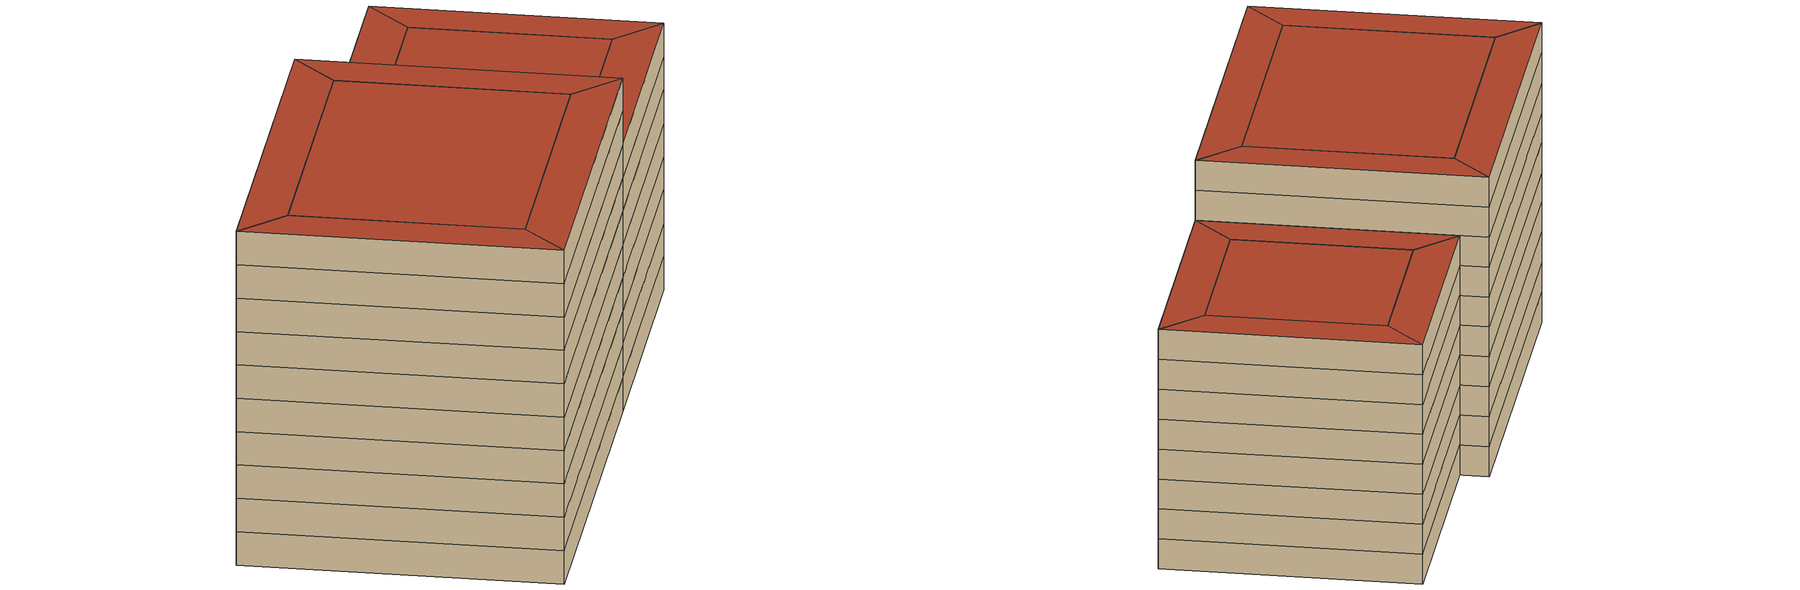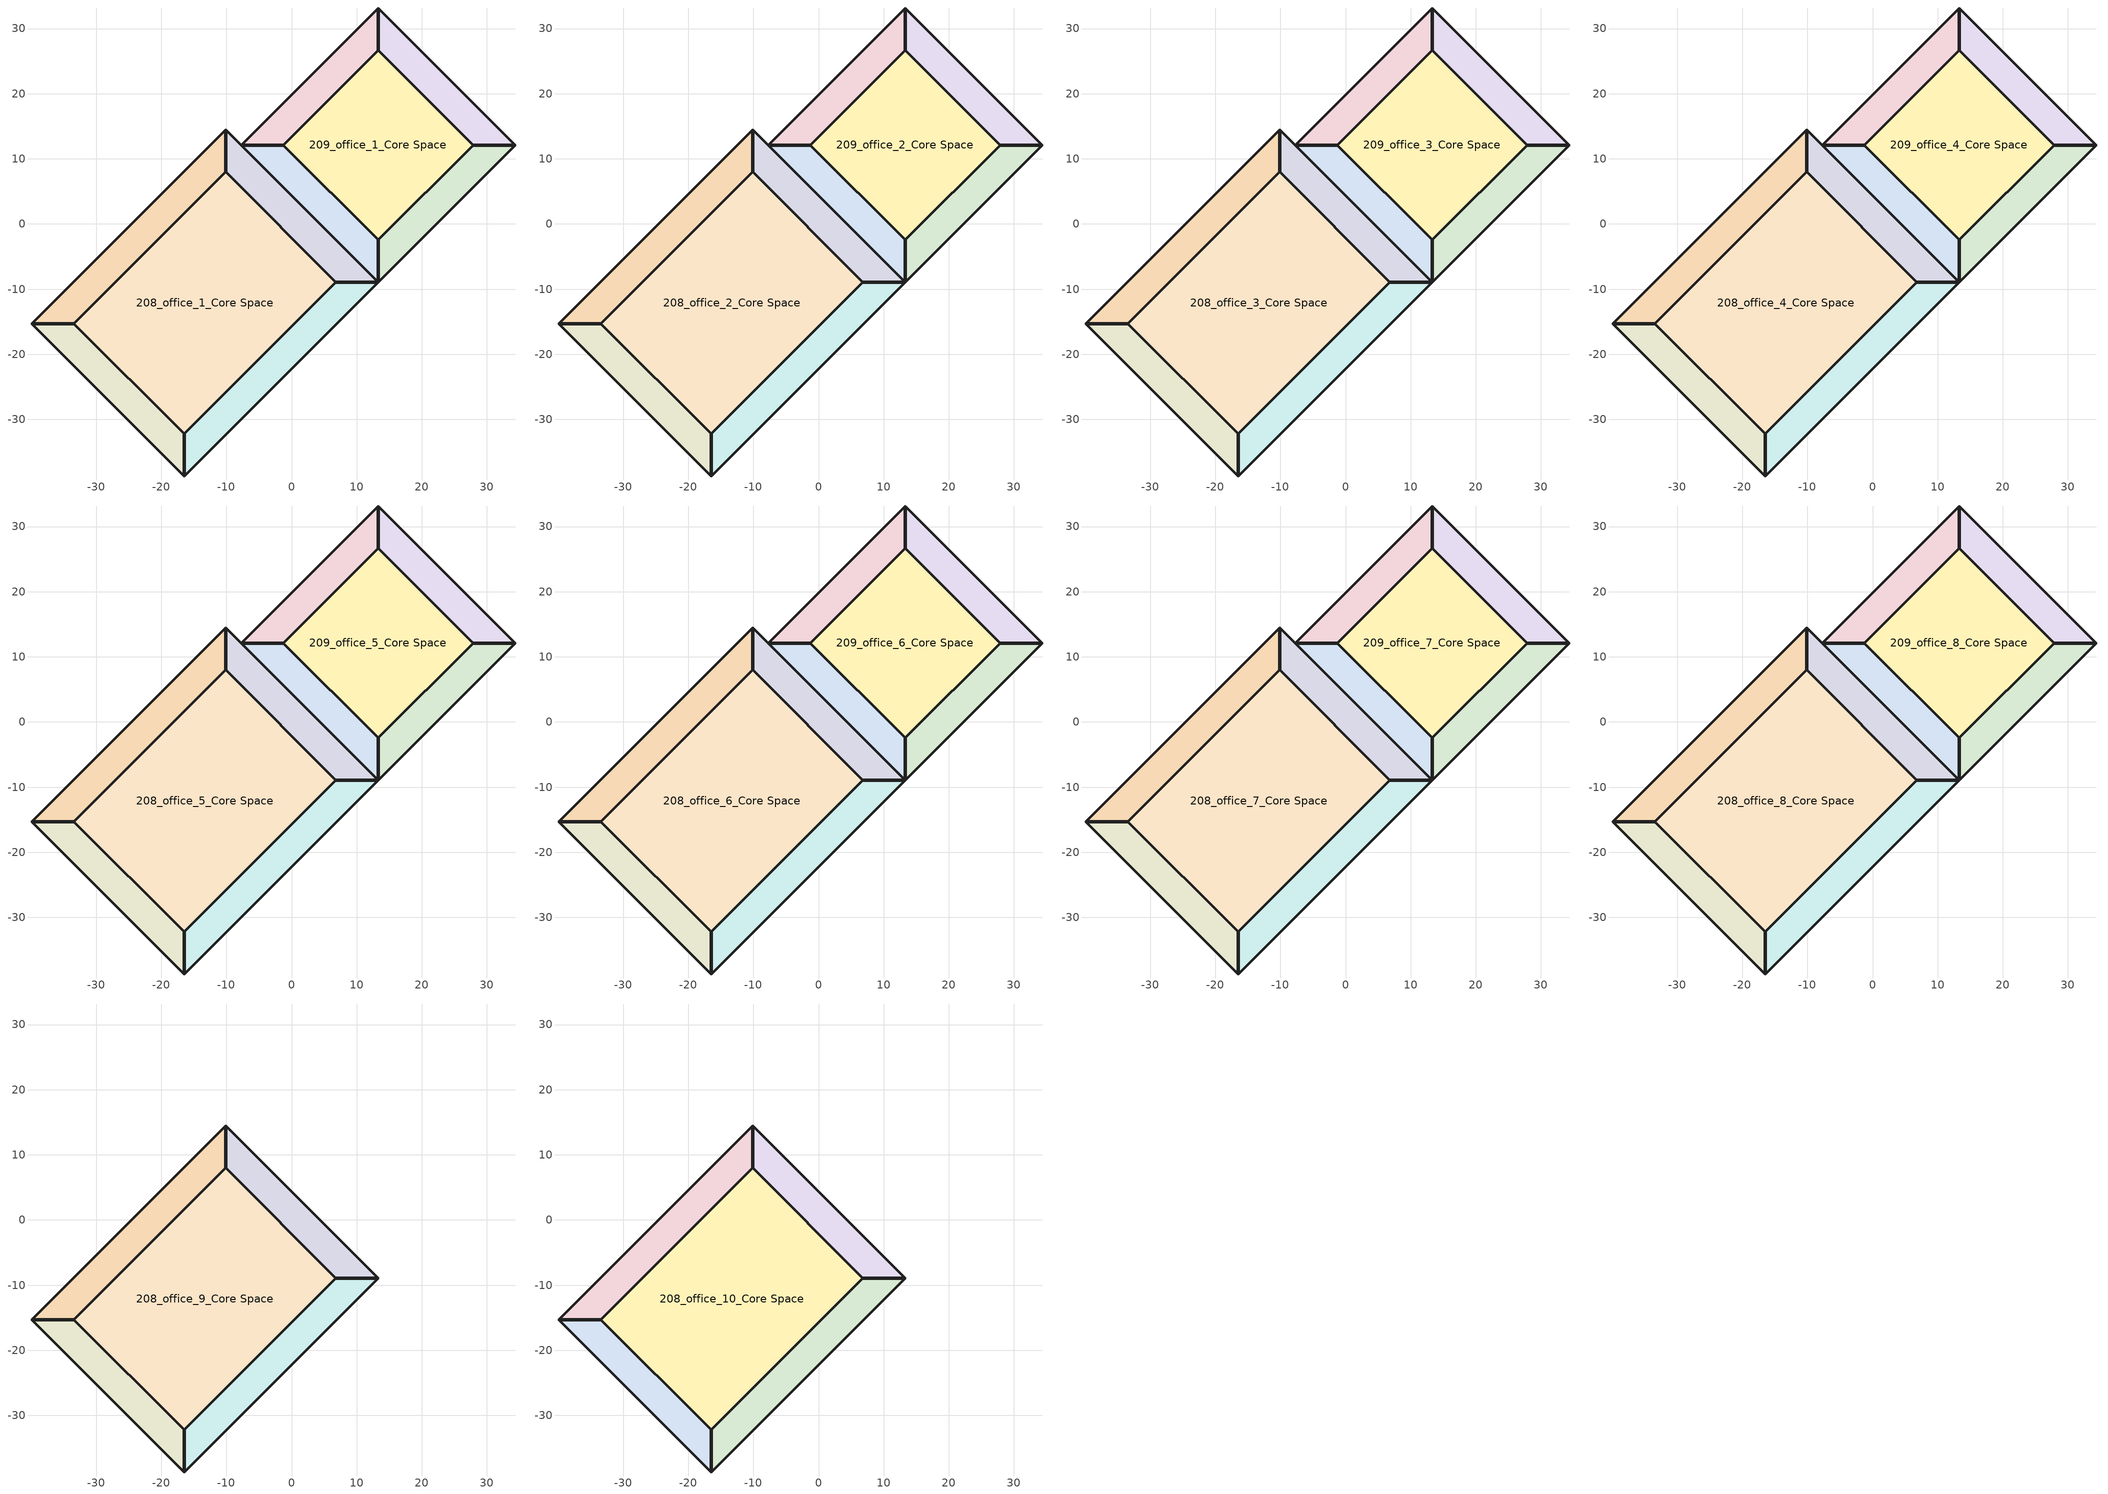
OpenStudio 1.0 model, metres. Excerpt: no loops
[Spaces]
208_office_1_West Perimeter Space
 floor ground: 13.29,-8.92 -16.48,-38.69 -16.48,-32.22 6.82,-8.92 z0
 wall outside: -16.48,-38.69 13.29,-8.92 6.82,-8.92 -16.48,-32.22 -16.48,-38.69 z0:3.66
 roof outside: 6.82,-8.92 -16.48,-32.22 -16.48,-38.69 13.29,-8.92 z3.66
208_office_1_North Perimeter Space
 floor ground: -16.48,-38.69 -39.86,-15.3 -33.4,-15.3 -16.48,-32.22 z0
 wall outside: -39.86,-15.3 -16.48,-38.69 -16.48,-32.22 -33.4,-15.3 -39.86,-15.3 z0:3.66
 roof outside: -16.48,-32.22 -33.4,-15.3 -39.86,-15.3 -16.48,-38.69 z3.66
208_office_1_East Perimeter Space
 floor ground: -39.86,-15.3 -10.1,14.46 -10.1,8 -33.4,-15.3 z0
 wall outside: -10.1,14.46 -39.86,-15.3 -33.4,-15.3 -10.1,8 -10.1,14.46 z0:3.66
 roof outside: -33.4,-15.3 -10.1,8 -10.1,14.46 -39.86,-15.3 z3.66
208_office_1_South Perimeter Space
 floor ground: -10.1,14.46 13.29,-8.92 6.82,-8.92 -10.1,8 z0
 wall outside: 13.29,-8.92 -10.1,14.46 -10.1,8 6.82,-8.92 13.29,-8.92 z0:3.66
 roof outside: -10.1,8 6.82,-8.92 13.29,-8.92 -10.1,14.46 z3.66
208_office_1_Core Space
 floor ground: 6.82,-8.92 -16.48,-32.22 -33.4,-15.3 -10.1,8 z0
 wall outside: -16.48,-32.22 6.82,-8.92 -10.1,8 -33.4,-15.3 -16.48,-32.22 z0:3.66
 roof outside: -10.1,8 -33.4,-15.3 -16.48,-32.22 6.82,-8.92 z3.66
209_office_1_West Perimeter Space
 floor ground: 34.32,12.11 13.29,-8.92 13.29,-2.46 27.86,12.11 z0
 wall outside: 13.29,-8.92 34.32,12.11 27.86,12.11 13.29,-2.46 13.29,-8.92 z0:3.66
 roof outside: 27.86,12.11 13.29,-2.46 13.29,-8.92 34.32,12.11 z3.66
209_office_1_North Perimeter Space
 floor ground: 13.29,-8.92 -7.75,12.11 -1.28,12.11 13.29,-2.46 z0
 wall outside: -7.75,12.11 13.29,-8.92 13.29,-2.46 -1.28,12.11 -7.75,12.11 z0:3.66
 roof outside: 13.29,-2.46 -1.28,12.11 -7.75,12.11 13.29,-8.92 z3.66
209_office_1_East Perimeter Space
 floor ground: -7.75,12.11 13.29,33.15 13.29,26.68 -1.28,12.11 z0
 wall outside: 13.29,33.15 -7.75,12.11 -1.28,12.11 13.29,26.68 13.29,33.15 z0:3.66
 roof outside: -1.28,12.11 13.29,26.68 13.29,33.15 -7.75,12.11 z3.66
209_office_1_South Perimeter Space
 floor ground: 13.29,33.15 34.32,12.11 27.86,12.11 13.29,26.68 z0
 wall outside: 34.32,12.11 13.29,33.15 13.29,26.68 27.86,12.11 34.32,12.11 z0:3.66
 roof outside: 13.29,26.68 27.86,12.11 34.32,12.11 13.29,33.15 z3.66
209_office_1_Core Space
 floor ground: 27.86,12.11 13.29,-2.46 -1.28,12.11 13.29,26.68 z0
 wall outside: 13.29,-2.46 27.86,12.11 13.29,26.68 -1.28,12.11 13.29,-2.46 z0:3.66
 roof outside: 13.29,26.68 -1.28,12.11 13.29,-2.46 27.86,12.11 z3.66
208_office_2_West Perimeter Space
 floor ground: 13.29,-8.92 -16.48,-38.69 -16.48,-32.22 6.82,-8.92 z3.66
 wall outside: -16.48,-38.69 13.29,-8.92 6.82,-8.92 -16.48,-32.22 -16.48,-38.69 z3.66:7.32
 roof outside: 6.82,-8.92 -16.48,-32.22 -16.48,-38.69 13.29,-8.92 z7.32
208_office_2_North Perimeter Space
 floor ground: -16.48,-38.69 -39.86,-15.3 -33.4,-15.3 -16.48,-32.22 z3.66
 wall outside: -39.86,-15.3 -16.48,-38.69 -16.48,-32.22 -33.4,-15.3 -39.86,-15.3 z3.66:7.32
 roof outside: -16.48,-32.22 -33.4,-15.3 -39.86,-15.3 -16.48,-38.69 z7.32
208_office_2_East Perimeter Space
 floor ground: -39.86,-15.3 -10.1,14.46 -10.1,8 -33.4,-15.3 z3.66
 wall outside: -10.1,14.46 -39.86,-15.3 -33.4,-15.3 -10.1,8 -10.1,14.46 z3.66:7.32
 roof outside: -33.4,-15.3 -10.1,8 -10.1,14.46 -39.86,-15.3 z7.32
208_office_2_South Perimeter Space
 floor ground: -10.1,14.46 13.29,-8.92 6.82,-8.92 -10.1,8 z3.66
 wall outside: 13.29,-8.92 -10.1,14.46 -10.1,8 6.82,-8.92 13.29,-8.92 z3.66:7.32
 roof outside: -10.1,8 6.82,-8.92 13.29,-8.92 -10.1,14.46 z7.32
208_office_2_Core Space
 floor ground: 6.82,-8.92 -16.48,-32.22 -33.4,-15.3 -10.1,8 z3.66
 wall outside: -16.48,-32.22 6.82,-8.92 -10.1,8 -33.4,-15.3 -16.48,-32.22 z3.66:7.32
 roof outside: -10.1,8 -33.4,-15.3 -16.48,-32.22 6.82,-8.92 z7.32
209_office_2_West Perimeter Space
 floor ground: 34.32,12.11 13.29,-8.92 13.29,-2.46 27.86,12.11 z3.66
 wall outside: 13.29,-8.92 34.32,12.11 27.86,12.11 13.29,-2.46 13.29,-8.92 z3.66:7.32
 roof outside: 27.86,12.11 13.29,-2.46 13.29,-8.92 34.32,12.11 z7.32
209_office_2_North Perimeter Space
 floor ground: 13.29,-8.92 -7.75,12.11 -1.28,12.11 13.29,-2.46 z3.66
 wall outside: -7.75,12.11 13.29,-8.92 13.29,-2.46 -1.28,12.11 -7.75,12.11 z3.66:7.32
 roof outside: 13.29,-2.46 -1.28,12.11 -7.75,12.11 13.29,-8.92 z7.32
209_office_2_East Perimeter Space
 floor ground: -7.75,12.11 13.29,33.15 13.29,26.68 -1.28,12.11 z3.66
 wall outside: 13.29,33.15 -7.75,12.11 -1.28,12.11 13.29,26.68 13.29,33.15 z3.66:7.32
 roof outside: -1.28,12.11 13.29,26.68 13.29,33.15 -7.75,12.11 z7.32
209_office_2_South Perimeter Space
 floor ground: 13.29,33.15 34.32,12.11 27.86,12.11 13.29,26.68 z3.66
 wall outside: 34.32,12.11 13.29,33.15 13.29,26.68 27.86,12.11 34.32,12.11 z3.66:7.32
 roof outside: 13.29,26.68 27.86,12.11 34.32,12.11 13.29,33.15 z7.32
209_office_2_Core Space
 floor ground: 27.86,12.11 13.29,-2.46 -1.28,12.11 13.29,26.68 z3.66
 wall outside: 13.29,-2.46 27.86,12.11 13.29,26.68 -1.28,12.11 13.29,-2.46 z3.66:7.32
 roof outside: 13.29,26.68 -1.28,12.11 13.29,-2.46 27.86,12.11 z7.32
208_office_3_West Perimeter Space
 floor ground: 13.29,-8.92 -16.48,-38.69 -16.48,-32.22 6.82,-8.92 z7.32
 wall outside: -16.48,-38.69 13.29,-8.92 6.82,-8.92 -16.48,-32.22 -16.48,-38.69 z7.32:10.97
 roof outside: 6.82,-8.92 -16.48,-32.22 -16.48,-38.69 13.29,-8.92 z10.97
208_office_3_North Perimeter Space
 floor ground: -16.48,-38.69 -39.86,-15.3 -33.4,-15.3 -16.48,-32.22 z7.32
 wall outside: -39.86,-15.3 -16.48,-38.69 -16.48,-32.22 -33.4,-15.3 -39.86,-15.3 z7.32:10.97
 roof outside: -16.48,-32.22 -33.4,-15.3 -39.86,-15.3 -16.48,-38.69 z10.97
208_office_3_East Perimeter Space
 floor ground: -39.86,-15.3 -10.1,14.46 -10.1,8 -33.4,-15.3 z7.32
 wall outside: -10.1,14.46 -39.86,-15.3 -33.4,-15.3 -10.1,8 -10.1,14.46 z7.32:10.97
 roof outside: -33.4,-15.3 -10.1,8 -10.1,14.46 -39.86,-15.3 z10.97
208_office_3_South Perimeter Space
 floor ground: -10.1,14.46 13.29,-8.92 6.82,-8.92 -10.1,8 z7.32
 wall outside: 13.29,-8.92 -10.1,14.46 -10.1,8 6.82,-8.92 13.29,-8.92 z7.32:10.97
 roof outside: -10.1,8 6.82,-8.92 13.29,-8.92 -10.1,14.46 z10.97
208_office_3_Core Space
 floor ground: 6.82,-8.92 -16.48,-32.22 -33.4,-15.3 -10.1,8 z7.32
 wall outside: -16.48,-32.22 6.82,-8.92 -10.1,8 -33.4,-15.3 -16.48,-32.22 z7.32:10.97
 roof outside: -10.1,8 -33.4,-15.3 -16.48,-32.22 6.82,-8.92 z10.97
209_office_3_West Perimeter Space
 floor ground: 34.32,12.11 13.29,-8.92 13.29,-2.46 27.86,12.11 z7.32
 wall outside: 13.29,-8.92 34.32,12.11 27.86,12.11 13.29,-2.46 13.29,-8.92 z7.32:10.97
 roof outside: 27.86,12.11 13.29,-2.46 13.29,-8.92 34.32,12.11 z10.97
209_office_3_North Perimeter Space
 floor ground: 13.29,-8.92 -7.75,12.11 -1.28,12.11 13.29,-2.46 z7.32
 wall outside: -7.75,12.11 13.29,-8.92 13.29,-2.46 -1.28,12.11 -7.75,12.11 z7.32:10.97
 roof outside: 13.29,-2.46 -1.28,12.11 -7.75,12.11 13.29,-8.92 z10.97
209_office_3_East Perimeter Space
 floor ground: -7.75,12.11 13.29,33.15 13.29,26.68 -1.28,12.11 z7.32
 wall outside: 13.29,33.15 -7.75,12.11 -1.28,12.11 13.29,26.68 13.29,33.15 z7.32:10.97
 roof outside: -1.28,12.11 13.29,26.68 13.29,33.15 -7.75,12.11 z10.97
209_office_3_South Perimeter Space
 floor ground: 13.29,33.15 34.32,12.11 27.86,12.11 13.29,26.68 z7.32
 wall outside: 34.32,12.11 13.29,33.15 13.29,26.68 27.86,12.11 34.32,12.11 z7.32:10.97
 roof outside: 13.29,26.68 27.86,12.11 34.32,12.11 13.29,33.15 z10.97
209_office_3_Core Space
 floor ground: 27.86,12.11 13.29,-2.46 -1.28,12.11 13.29,26.68 z7.32
 wall outside: 13.29,-2.46 27.86,12.11 13.29,26.68 -1.28,12.11 13.29,-2.46 z7.32:10.97
 roof outside: 13.29,26.68 -1.28,12.11 13.29,-2.46 27.86,12.11 z10.97
208_office_4_West Perimeter Space
 floor ground: 13.29,-8.92 -16.48,-38.69 -16.48,-32.22 6.82,-8.92 z10.97
 wall outside: -16.48,-38.69 13.29,-8.92 6.82,-8.92 -16.48,-32.22 -16.48,-38.69 z10.97:14.63
 roof outside: 6.82,-8.92 -16.48,-32.22 -16.48,-38.69 13.29,-8.92 z14.63
208_office_4_North Perimeter Space
 floor ground: -16.48,-38.69 -39.86,-15.3 -33.4,-15.3 -16.48,-32.22 z10.97
 wall outside: -39.86,-15.3 -16.48,-38.69 -16.48,-32.22 -33.4,-15.3 -39.86,-15.3 z10.97:14.63
 roof outside: -16.48,-32.22 -33.4,-15.3 -39.86,-15.3 -16.48,-38.69 z14.63
208_office_4_East Perimeter Space
 floor ground: -39.86,-15.3 -10.1,14.46 -10.1,8 -33.4,-15.3 z10.97
 wall outside: -10.1,14.46 -39.86,-15.3 -33.4,-15.3 -10.1,8 -10.1,14.46 z10.97:14.63
 roof outside: -33.4,-15.3 -10.1,8 -10.1,14.46 -39.86,-15.3 z14.63
208_office_4_South Perimeter Space
 floor ground: -10.1,14.46 13.29,-8.92 6.82,-8.92 -10.1,8 z10.97
 wall outside: 13.29,-8.92 -10.1,14.46 -10.1,8 6.82,-8.92 13.29,-8.92 z10.97:14.63
 roof outside: -10.1,8 6.82,-8.92 13.29,-8.92 -10.1,14.46 z14.63
208_office_4_Core Space
 floor ground: 6.82,-8.92 -16.48,-32.22 -33.4,-15.3 -10.1,8 z10.97
 wall outside: -16.48,-32.22 6.82,-8.92 -10.1,8 -33.4,-15.3 -16.48,-32.22 z10.97:14.63
 roof outside: -10.1,8 -33.4,-15.3 -16.48,-32.22 6.82,-8.92 z14.63
209_office_4_West Perimeter Space
 floor ground: 34.32,12.11 13.29,-8.92 13.29,-2.46 27.86,12.11 z10.97
 wall outside: 13.29,-8.92 34.32,12.11 27.86,12.11 13.29,-2.46 13.29,-8.92 z10.97:14.63
 roof outside: 27.86,12.11 13.29,-2.46 13.29,-8.92 34.32,12.11 z14.63
209_office_4_North Perimeter Space
 floor ground: 13.29,-8.92 -7.75,12.11 -1.28,12.11 13.29,-2.46 z10.97
 wall outside: -7.75,12.11 13.29,-8.92 13.29,-2.46 -1.28,12.11 -7.75,12.11 z10.97:14.63
 roof outside: 13.29,-2.46 -1.28,12.11 -7.75,12.11 13.29,-8.92 z14.63
209_office_4_East Perimeter Space
 floor ground: -7.75,12.11 13.29,33.15 13.29,26.68 -1.28,12.11 z10.97
 wall outside: 13.29,33.15 -7.75,12.11 -1.28,12.11 13.29,26.68 13.29,33.15 z10.97:14.63
 roof outside: -1.28,12.11 13.29,26.68 13.29,33.15 -7.75,12.11 z14.63
209_office_4_South Perimeter Space
 floor ground: 13.29,33.15 34.32,12.11 27.86,12.11 13.29,26.68 z10.97
 wall outside: 34.32,12.11 13.29,33.15 13.29,26.68 27.86,12.11 34.32,12.11 z10.97:14.63
 roof outside: 13.29,26.68 27.86,12.11 34.32,12.11 13.29,33.15 z14.63
209_office_4_Core Space
 floor ground: 27.86,12.11 13.29,-2.46 -1.28,12.11 13.29,26.68 z10.97
 wall outside: 13.29,-2.46 27.86,12.11 13.29,26.68 -1.28,12.11 13.29,-2.46 z10.97:14.63
 roof outside: 13.29,26.68 -1.28,12.11 13.29,-2.46 27.86,12.11 z14.63
208_office_5_West Perimeter Space
 floor ground: 13.29,-8.92 -16.48,-38.69 -16.48,-32.22 6.82,-8.92 z14.63
 wall outside: -16.48,-38.69 13.29,-8.92 6.82,-8.92 -16.48,-32.22 -16.48,-38.69 z14.63:18.29
 roof outside: 6.82,-8.92 -16.48,-32.22 -16.48,-38.69 13.29,-8.92 z18.29
208_office_5_North Perimeter Space
 floor ground: -16.48,-38.69 -39.86,-15.3 -33.4,-15.3 -16.48,-32.22 z14.63
 wall outside: -39.86,-15.3 -16.48,-38.69 -16.48,-32.22 -33.4,-15.3 -39.86,-15.3 z14.63:18.29
 roof outside: -16.48,-32.22 -33.4,-15.3 -39.86,-15.3 -16.48,-38.69 z18.29
208_office_5_East Perimeter Space
 floor ground: -39.86,-15.3 -10.1,14.46 -10.1,8 -33.4,-15.3 z14.63
 wall outside: -10.1,14.46 -39.86,-15.3 -33.4,-15.3 -10.1,8 -10.1,14.46 z14.63:18.29
 roof outside: -33.4,-15.3 -10.1,8 -10.1,14.46 -39.86,-15.3 z18.29
208_office_5_South Perimeter Space
 floor ground: -10.1,14.46 13.29,-8.92 6.82,-8.92 -10.1,8 z14.63
 wall outside: 13.29,-8.92 -10.1,14.46 -10.1,8 6.82,-8.92 13.29,-8.92 z14.63:18.29
 roof outside: -10.1,8 6.82,-8.92 13.29,-8.92 -10.1,14.46 z18.29
208_office_5_Core Space
 floor ground: 6.82,-8.92 -16.48,-32.22 -33.4,-15.3 -10.1,8 z14.63
 wall outside: -16.48,-32.22 6.82,-8.92 -10.1,8 -33.4,-15.3 -16.48,-32.22 z14.63:18.29
 roof outside: -10.1,8 -33.4,-15.3 -16.48,-32.22 6.82,-8.92 z18.29
209_office_5_West Perimeter Space
 floor ground: 34.32,12.11 13.29,-8.92 13.29,-2.46 27.86,12.11 z14.63
 wall outside: 13.29,-8.92 34.32,12.11 27.86,12.11 13.29,-2.46 13.29,-8.92 z14.63:18.29
 roof outside: 27.86,12.11 13.29,-2.46 13.29,-8.92 34.32,12.11 z18.29
209_office_5_North Perimeter Space
 floor ground: 13.29,-8.92 -7.75,12.11 -1.28,12.11 13.29,-2.46 z14.63
 wall outside: -7.75,12.11 13.29,-8.92 13.29,-2.46 -1.28,12.11 -7.75,12.11 z14.63:18.29
 roof outside: 13.29,-2.46 -1.28,12.11 -7.75,12.11 13.29,-8.92 z18.29
209_office_5_East Perimeter Space
 floor ground: -7.75,12.11 13.29,33.15 13.29,26.68 -1.28,12.11 z14.63
 wall outside: 13.29,33.15 -7.75,12.11 -1.28,12.11 13.29,26.68 13.29,33.15 z14.63:18.29
 roof outside: -1.28,12.11 13.29,26.68 13.29,33.15 -7.75,12.11 z18.29
209_office_5_South Perimeter Space
 floor ground: 13.29,33.15 34.32,12.11 27.86,12.11 13.29,26.68 z14.63
 wall outside: 34.32,12.11 13.29,33.15 13.29,26.68 27.86,12.11 34.32,12.11 z14.63:18.29
 roof outside: 13.29,26.68 27.86,12.11 34.32,12.11 13.29,33.15 z18.29
209_office_5_Core Space
 floor ground: 27.86,12.11 13.29,-2.46 -1.28,12.11 13.29,26.68 z14.63
 wall outside: 13.29,-2.46 27.86,12.11 13.29,26.68 -1.28,12.11 13.29,-2.46 z14.63:18.29
 roof outside: 13.29,26.68 -1.28,12.11 13.29,-2.46 27.86,12.11 z18.29
208_office_6_West Perimeter Space
 floor ground: 13.29,-8.92 -16.48,-38.69 -16.48,-32.22 6.82,-8.92 z18.29
 wall outside: -16.48,-38.69 13.29,-8.92 6.82,-8.92 -16.48,-32.22 -16.48,-38.69 z18.29:21.95
 roof outside: 6.82,-8.92 -16.48,-32.22 -16.48,-38.69 13.29,-8.92 z21.95
208_office_6_North Perimeter Space
 floor ground: -16.48,-38.69 -39.86,-15.3 -33.4,-15.3 -16.48,-32.22 z18.29
 wall outside: -39.86,-15.3 -16.48,-38.69 -16.48,-32.22 -33.4,-15.3 -39.86,-15.3 z18.29:21.95
 roof outside: -16.48,-32.22 -33.4,-15.3 -39.86,-15.3 -16.48,-38.69 z21.95
208_office_6_East Perimeter Space
 floor ground: -39.86,-15.3 -10.1,14.46 -10.1,8 -33.4,-15.3 z18.29
 wall outside: -10.1,14.46 -39.86,-15.3 -33.4,-15.3 -10.1,8 -10.1,14.46 z18.29:21.95
 roof outside: -33.4,-15.3 -10.1,8 -10.1,14.46 -39.86,-15.3 z21.95
208_office_6_South Perimeter Space
 floor ground: -10.1,14.46 13.29,-8.92 6.82,-8.92 -10.1,8 z18.29
 wall outside: 13.29,-8.92 -10.1,14.46 -10.1,8 6.82,-8.92 13.29,-8.92 z18.29:21.95
 roof outside: -10.1,8 6.82,-8.92 13.29,-8.92 -10.1,14.46 z21.95
208_office_6_Core Space
 floor ground: 6.82,-8.92 -16.48,-32.22 -33.4,-15.3 -10.1,8 z18.29
 wall outside: -16.48,-32.22 6.82,-8.92 -10.1,8 -33.4,-15.3 -16.48,-32.22 z18.29:21.95
 roof outside: -10.1,8 -33.4,-15.3 -16.48,-32.22 6.82,-8.92 z21.95
209_office_6_West Perimeter Space
 floor ground: 34.32,12.11 13.29,-8.92 13.29,-2.46 27.86,12.11 z18.29
 wall outside: 13.29,-8.92 34.32,12.11 27.86,12.11 13.29,-2.46 13.29,-8.92 z18.29:21.95
 roof outside: 27.86,12.11 13.29,-2.46 13.29,-8.92 34.32,12.11 z21.95
209_office_6_North Perimeter Space
 floor ground: 13.29,-8.92 -7.75,12.11 -1.28,12.11 13.29,-2.46 z18.29
 wall outside: -7.75,12.11 13.29,-8.92 13.29,-2.46 -1.28,12.11 -7.75,12.11 z18.29:21.95
 roof outside: 13.29,-2.46 -1.28,12.11 -7.75,12.11 13.29,-8.92 z21.95
209_office_6_East Perimeter Space
 floor ground: -7.75,12.11 13.29,33.15 13.29,26.68 -1.28,12.11 z18.29
 wall outside: 13.29,33.15 -7.75,12.11 -1.28,12.11 13.29,26.68 13.29,33.15 z18.29:21.95
 roof outside: -1.28,12.11 13.29,26.68 13.29,33.15 -7.75,12.11 z21.95
209_office_6_South Perimeter Space
 floor ground: 13.29,33.15 34.32,12.11 27.86,12.11 13.29,26.68 z18.29
 wall outside: 34.32,12.11 13.29,33.15 13.29,26.68 27.86,12.11 34.32,12.11 z18.29:21.95
 roof outside: 13.29,26.68 27.86,12.11 34.32,12.11 13.29,33.15 z21.95
209_office_6_Core Space
 floor ground: 27.86,12.11 13.29,-2.46 -1.28,12.11 13.29,26.68 z18.29
 wall outside: 13.29,-2.46 27.86,12.11 13.29,26.68 -1.28,12.11 13.29,-2.46 z18.29:21.95
 roof outside: 13.29,26.68 -1.28,12.11 13.29,-2.46 27.86,12.11 z21.95
208_office_7_West Perimeter Space
 floor ground: 13.29,-8.92 -16.48,-38.69 -16.48,-32.22 6.82,-8.92 z21.95
 wall outside: -16.48,-38.69 13.29,-8.92 6.82,-8.92 -16.48,-32.22 -16.48,-38.69 z21.95:25.6
 roof outside: 6.82,-8.92 -16.48,-32.22 -16.48,-38.69 13.29,-8.92 z25.6
208_office_7_North Perimeter Space
 floor ground: -16.48,-38.69 -39.86,-15.3 -33.4,-15.3 -16.48,-32.22 z21.95
 wall outside: -39.86,-15.3 -16.48,-38.69 -16.48,-32.22 -33.4,-15.3 -39.86,-15.3 z21.95:25.6
 roof outside: -16.48,-32.22 -33.4,-15.3 -39.86,-15.3 -16.48,-38.69 z25.6
208_office_7_East Perimeter Space
 floor ground: -39.86,-15.3 -10.1,14.46 -10.1,8 -33.4,-15.3 z21.95
 wall outside: -10.1,14.46 -39.86,-15.3 -33.4,-15.3 -10.1,8 -10.1,14.46 z21.95:25.6
 roof outside: -33.4,-15.3 -10.1,8 -10.1,14.46 -39.86,-15.3 z25.6
208_office_7_South Perimeter Space
 floor ground: -10.1,14.46 13.29,-8.92 6.82,-8.92 -10.1,8 z21.95
 wall outside: 13.29,-8.92 -10.1,14.46 -10.1,8 6.82,-8.92 13.29,-8.92 z21.95:25.6
 roof outside: -10.1,8 6.82,-8.92 13.29,-8.92 -10.1,14.46 z25.6
208_office_7_Core Space
 floor ground: 6.82,-8.92 -16.48,-32.22 -33.4,-15.3 -10.1,8 z21.95
 wall outside: -16.48,-32.22 6.82,-8.92 -10.1,8 -33.4,-15.3 -16.48,-32.22 z21.95:25.6
 roof outside: -10.1,8 -33.4,-15.3 -16.48,-32.22 6.82,-8.92 z25.6
209_office_7_West Perimeter Space
 floor ground: 34.32,12.11 13.29,-8.92 13.29,-2.46 27.86,12.11 z21.95
 wall outside: 13.29,-8.92 34.32,12.11 27.86,12.11 13.29,-2.46 13.29,-8.92 z21.95:25.6
 roof outside: 27.86,12.11 13.29,-2.46 13.29,-8.92 34.32,12.11 z25.6
209_office_7_North Perimeter Space
 floor ground: 13.29,-8.92 -7.75,12.11 -1.28,12.11 13.29,-2.46 z21.95
 wall outside: -7.75,12.11 13.29,-8.92 13.29,-2.46 -1.28,12.11 -7.75,12.11 z21.95:25.6
 roof outside: 13.29,-2.46 -1.28,12.11 -7.75,12.11 13.29,-8.92 z25.6
209_office_7_East Perimeter Space
 floor ground: -7.75,12.11 13.29,33.15 13.29,26.68 -1.28,12.11 z21.95
 wall outside: 13.29,33.15 -7.75,12.11 -1.28,12.11 13.29,26.68 13.29,33.15 z21.95:25.6
 roof outside: -1.28,12.11 13.29,26.68 13.29,33.15 -7.75,12.11 z25.6
209_office_7_South Perimeter Space
 floor ground: 13.29,33.15 34.32,12.11 27.86,12.11 13.29,26.68 z21.95
 wall outside: 34.32,12.11 13.29,33.15 13.29,26.68 27.86,12.11 34.32,12.11 z21.95:25.6
 roof outside: 13.29,26.68 27.86,12.11 34.32,12.11 13.29,33.15 z25.6
209_office_7_Core Space
 floor ground: 27.86,12.11 13.29,-2.46 -1.28,12.11 13.29,26.68 z21.95
 wall outside: 13.29,-2.46 27.86,12.11 13.29,26.68 -1.28,12.11 13.29,-2.46 z21.95:25.6
 roof outside: 13.29,26.68 -1.28,12.11 13.29,-2.46 27.86,12.11 z25.6
208_office_8_West Perimeter Space
 floor ground: 13.29,-8.92 -16.48,-38.69 -16.48,-32.22 6.82,-8.92 z25.6
 wall outside: -16.48,-38.69 13.29,-8.92 6.82,-8.92 -16.48,-32.22 -16.48,-38.69 z25.6:29.26
 roof outside: 6.82,-8.92 -16.48,-32.22 -16.48,-38.69 13.29,-8.92 z29.26
208_office_8_North Perimeter Space
 floor ground: -16.48,-38.69 -39.86,-15.3 -33.4,-15.3 -16.48,-32.22 z25.6
 wall outside: -39.86,-15.3 -16.48,-38.69 -16.48,-32.22 -33.4,-15.3 -39.86,-15.3 z25.6:29.26
 roof outside: -16.48,-32.22 -33.4,-15.3 -39.86,-15.3 -16.48,-38.69 z29.26
208_office_8_East Perimeter Space
 floor ground: -39.86,-15.3 -10.1,14.46 -10.1,8 -33.4,-15.3 z25.6
 wall outside: -10.1,14.46 -39.86,-15.3 -33.4,-15.3 -10.1,8 -10.1,14.46 z25.6:29.26
 roof outside: -33.4,-15.3 -10.1,8 -10.1,14.46 -39.86,-15.3 z29.26
208_office_8_South Perimeter Space
 floor ground: -10.1,14.46 13.29,-8.92 6.82,-8.92 -10.1,8 z25.6
 wall outside: 13.29,-8.92 -10.1,14.46 -10.1,8 6.82,-8.92 13.29,-8.92 z25.6:29.26
 roof outside: -10.1,8 6.82,-8.92 13.29,-8.92 -10.1,14.46 z29.26
208_office_8_Core Space
 floor ground: 6.82,-8.92 -16.48,-32.22 -33.4,-15.3 -10.1,8 z25.6
 wall outside: -16.48,-32.22 6.82,-8.92 -10.1,8 -33.4,-15.3 -16.48,-32.22 z25.6:29.26
 roof outside: -10.1,8 -33.4,-15.3 -16.48,-32.22 6.82,-8.92 z29.26
209_office_8_West Perimeter Space
 floor ground: 34.32,12.11 13.29,-8.92 13.29,-2.46 27.86,12.11 z25.6
 wall outside: 13.29,-8.92 34.32,12.11 27.86,12.11 13.29,-2.46 13.29,-8.92 z25.6:29.26
 roof outside: 27.86,12.11 13.29,-2.46 13.29,-8.92 34.32,12.11 z29.26
209_office_8_North Perimeter Space
 floor ground: 13.29,-8.92 -7.75,12.11 -1.28,12.11 13.29,-2.46 z25.6
 wall outside: -7.75,12.11 13.29,-8.92 13.29,-2.46 -1.28,12.11 -7.75,12.11 z25.6:29.26
 roof outside: 13.29,-2.46 -1.28,12.11 -7.75,12.11 13.29,-8.92 z29.26
209_office_8_East Perimeter Space
 floor ground: -7.75,12.11 13.29,33.15 13.29,26.68 -1.28,12.11 z25.6
 wall outside: 13.29,33.15 -7.75,12.11 -1.28,12.11 13.29,26.68 13.29,33.15 z25.6:29.26
 roof outside: -1.28,12.11 13.29,26.68 13.29,33.15 -7.75,12.11 z29.26
209_office_8_South Perimeter Space
 floor ground: 13.29,33.15 34.32,12.11 27.86,12.11 13.29,26.68 z25.6
 wall outside: 34.32,12.11 13.29,33.15 13.29,26.68 27.86,12.11 34.32,12.11 z25.6:29.26
 roof outside: 13.29,26.68 27.86,12.11 34.32,12.11 13.29,33.15 z29.26
209_office_8_Core Space
 floor ground: 27.86,12.11 13.29,-2.46 -1.28,12.11 13.29,26.68 z25.6
 wall outside: 13.29,-2.46 27.86,12.11 13.29,26.68 -1.28,12.11 13.29,-2.46 z25.6:29.26
 roof outside: 13.29,26.68 -1.28,12.11 13.29,-2.46 27.86,12.11 z29.26
208_office_9_West Perimeter Space
 floor ground: 13.29,-8.92 -16.48,-38.69 -16.48,-32.22 6.82,-8.92 z29.26
 wall outside: -16.48,-38.69 13.29,-8.92 6.82,-8.92 -16.48,-32.22 -16.48,-38.69 z29.26:32.92
 roof outside: 6.82,-8.92 -16.48,-32.22 -16.48,-38.69 13.29,-8.92 z32.92
208_office_9_North Perimeter Space
 floor ground: -16.48,-38.69 -39.86,-15.3 -33.4,-15.3 -16.48,-32.22 z29.26
 wall outside: -39.86,-15.3 -16.48,-38.69 -16.48,-32.22 -33.4,-15.3 -39.86,-15.3 z29.26:32.92
 roof outside: -16.48,-32.22 -33.4,-15.3 -39.86,-15.3 -16.48,-38.69 z32.92
208_office_9_East Perimeter Space
 floor ground: -39.86,-15.3 -10.1,14.46 -10.1,8 -33.4,-15.3 z29.26
 wall outside: -10.1,14.46 -39.86,-15.3 -33.4,-15.3 -10.1,8 -10.1,14.46 z29.26:32.92
 roof outside: -33.4,-15.3 -10.1,8 -10.1,14.46 -39.86,-15.3 z32.92
208_office_9_South Perimeter Space
 floor ground: -10.1,14.46 13.29,-8.92 6.82,-8.92 -10.1,8 z29.26
 wall outside: 13.29,-8.92 -10.1,14.46 -10.1,8 6.82,-8.92 13.29,-8.92 z29.26:32.92
 roof outside: -10.1,8 6.82,-8.92 13.29,-8.92 -10.1,14.46 z32.92
208_office_9_Core Space
 floor ground: 6.82,-8.92 -16.48,-32.22 -33.4,-15.3 -10.1,8 z29.26
 wall outside: -16.48,-32.22 6.82,-8.92 -10.1,8 -33.4,-15.3 -16.48,-32.22 z29.26:32.92
 roof outside: -10.1,8 -33.4,-15.3 -16.48,-32.22 6.82,-8.92 z32.92
208_office_10_West Perimeter Space
 floor ground: 13.29,-8.92 -16.48,-38.69 -16.48,-32.22 6.82,-8.92 z32.92
 wall outside: -16.48,-38.69 13.29,-8.92 6.82,-8.92 -16.48,-32.22 -16.48,-38.69 z32.92:36.58
 roof outside: 6.82,-8.92 -16.48,-32.22 -16.48,-38.69 13.29,-8.92 z36.58
208_office_10_North Perimeter Space
 floor ground: -16.48,-38.69 -39.86,-15.3 -33.4,-15.3 -16.48,-32.22 z32.92
 wall outside: -39.86,-15.3 -16.48,-38.69 -16.48,-32.22 -33.4,-15.3 -39.86,-15.3 z32.92:36.58
 roof outside: -16.48,-32.22 -33.4,-15.3 -39.86,-15.3 -16.48,-38.69 z36.58
208_office_10_East Perimeter Space
 floor ground: -39.86,-15.3 -10.1,14.46 -10.1,8 -33.4,-15.3 z32.92
 wall outside: -10.1,14.46 -39.86,-15.3 -33.4,-15.3 -10.1,8 -10.1,14.46 z32.92:36.58
 roof outside: -33.4,-15.3 -10.1,8 -10.1,14.46 -39.86,-15.3 z36.58
208_office_10_South Perimeter Space
 floor ground: -10.1,14.46 13.29,-8.92 6.82,-8.92 -10.1,8 z32.92
 wall outside: 13.29,-8.92 -10.1,14.46 -10.1,8 6.82,-8.92 13.29,-8.92 z32.92:36.58
 roof outside: -10.1,8 6.82,-8.92 13.29,-8.92 -10.1,14.46 z36.58
208_office_10_Core Space
 floor ground: 6.82,-8.92 -16.48,-32.22 -33.4,-15.3 -10.1,8 z32.92
 wall outside: -16.48,-32.22 6.82,-8.92 -10.1,8 -33.4,-15.3 -16.48,-32.22 z32.92:36.58
 roof outside: -10.1,8 -33.4,-15.3 -16.48,-32.22 6.82,-8.92 z36.58
[Building]
Building 1: Default Construction Set=Default Construction Set 1
[Construction]
INT-FLOOR-TOPSIDE: 1/2IN Gypsum, 4IN CONCRETE HW, CP02 CARPET PAD
INT-FLOOR-UNDERSIDE: CP02 CARPET PAD, 4IN CONCRETE HW, 1/2IN Gypsum
Standard_Int-Wall: 1/2IN Gypsum, 1/2IN Gypsum
[Material] Thermal Absorptance=0.9
Name | Roughness | Thickness {m} | Conductivity {W/m-K} | Density {kg/m3} | Specific Heat {J/kg-K} | Solar Absorptance | Visible Absorptance
1/2IN Gypsum | Smooth | 0.0127 | 0.16 | 784.9 | 830 | 0.92 | 0.92
4IN CONCRETE HW | Rough | 0.1016 | 1.311 | 2240 | 836.8 | 0.7 | 0.7
[Material:NoMass]
CP02 CARPET PAD: Roughness=VeryRough; Thermal Resistance {m2-K/W}=0.2165; Thermal Absorptance=0.9; Solar Absorptance=0.7; Visible Absorptance=0.8
[DefaultSurfaceConstructions]
Default Surface Constructions 1: Floor Construction=INT-FLOOR-TOPSIDE; Wall Construction=Standard_Int-Wall; Roof Ceiling Construction=INT-FLOOR-UNDERSIDE
[DefaultConstructionSet]
Default Construction Set 1: Default Interior Surface Constructions=Default Surface Constructions 1
[AvailabilityManager:Scheduled]
Availability Manager Scheduled 1: Schedule=Always On Discrete
[Controller:WaterCoil] Minimum Actuated Flow {m3/s}=0
Name | Action
Controller Water Coil 1 | Reverse
Controller Water Coil 2 | Normal
[BuildingStory] Nominal Floor to Floor Height {m}=3.6576
Name | Nominal Z Coordinate {m}
Story 1; Story 11 | 0
Story 2; Story 12 | 3.6576
Story 3; Story 13 | 7.3152
Story 4; Story 14 | 10.9728
Story 5; Story 15 | 14.6304
Story 6; Story 16 | 18.288
Story 7; Story 17 | 21.9456
Story 8; Story 18 | 25.6032
Story 9 | 29.2608
Story 10 | 32.9184
[Space]
Name | Building Story | Thermal Zone
208_office_1_West Perimeter Space | Story 1 | 208_office_1_West Perimeter
208_office_1_North Perimeter Space | Story 1 | 208_office_1_North Perimeter
208_office_1_East Perimeter Space | Story 1 | 208_office_1_East Perimeter
208_office_1_South Perimeter Space | Story 1 | 208_office_1_South Perimeter
208_office_1_Core Space | Story 1 | 208_office_1_Core
208_office_2_West Perimeter Space | Story 2 | 208_office_2_West Perimeter
208_office_2_North Perimeter Space | Story 2 | 208_office_2_North Perimeter
208_office_2_East Perimeter Space | Story 2 | 208_office_2_East Perimeter
208_office_2_South Perimeter Space | Story 2 | 208_office_2_South Perimeter
208_office_2_Core Space | Story 2 | 208_office_2_Core
208_office_3_West Perimeter Space | Story 3 | 208_office_3_West Perimeter
208_office_3_North Perimeter Space | Story 3 | 208_office_3_North Perimeter
208_office_3_East Perimeter Space | Story 3 | 208_office_3_East Perimeter
208_office_3_South Perimeter Space | Story 3 | 208_office_3_South Perimeter
208_office_3_Core Space | Story 3 | 208_office_3_Core
208_office_4_West Perimeter Space | Story 4 | 208_office_4_West Perimeter
208_office_4_North Perimeter Space | Story 4 | 208_office_4_North Perimeter
208_office_4_East Perimeter Space | Story 4 | 208_office_4_East Perimeter
208_office_4_South Perimeter Space | Story 4 | 208_office_4_South Perimeter
208_office_4_Core Space | Story 4 | 208_office_4_Core
208_office_5_West Perimeter Space | Story 5 | 208_office_5_West Perimeter
208_office_5_North Perimeter Space | Story 5 | 208_office_5_North Perimeter
208_office_5_East Perimeter Space | Story 5 | 208_office_5_East Perimeter
208_office_5_South Perimeter Space | Story 5 | 208_office_5_South Perimeter
208_office_5_Core Space | Story 5 | 208_office_5_Core
208_office_6_West Perimeter Space | Story 6 | 208_office_6_West Perimeter
208_office_6_North Perimeter Space | Story 6 | 208_office_6_North Perimeter
208_office_6_East Perimeter Space | Story 6 | 208_office_6_East Perimeter
208_office_6_South Perimeter Space | Story 6 | 208_office_6_South Perimeter
208_office_6_Core Space | Story 6 | 208_office_6_Core
208_office_7_West Perimeter Space | Story 7 | 208_office_7_West Perimeter
208_office_7_North Perimeter Space | Story 7 | 208_office_7_North Perimeter
208_office_7_East Perimeter Space | Story 7 | 208_office_7_East Perimeter
208_office_7_South Perimeter Space | Story 7 | 208_office_7_South Perimeter
208_office_7_Core Space | Story 7 | 208_office_7_Core
208_office_8_West Perimeter Space | Story 8 | 208_office_8_West Perimeter
208_office_8_North Perimeter Space | Story 8 | 208_office_8_North Perimeter
208_office_8_East Perimeter Space | Story 8 | 208_office_8_East Perimeter
208_office_8_South Perimeter Space | Story 8 | 208_office_8_South Perimeter
208_office_8_Core Space | Story 8 | 208_office_8_Core
208_office_9_West Perimeter Space | Story 9 | 208_office_9_West Perimeter
208_office_9_North Perimeter Space | Story 9 | 208_office_9_North Perimeter
208_office_9_East Perimeter Space | Story 9 | 208_office_9_East Perimeter
208_office_9_South Perimeter Space | Story 9 | 208_office_9_South Perimeter
208_office_9_Core Space | Story 9 | 208_office_9_Core
208_office_10_West Perimeter Space | Story 10 | 208_office_10_West Perimeter
208_office_10_North Perimeter Space | Story 10 | 208_office_10_North Perimeter
208_office_10_East Perimeter Space | Story 10 | 208_office_10_East Perimeter
208_office_10_South Perimeter Space | Story 10 | 208_office_10_South Perimeter
208_office_10_Core Space | Story 10 | 208_office_10_Core
209_office_1_West Perimeter Space | Story 11 | 209_office_1_West Perimeter
209_office_1_North Perimeter Space | Story 11 | 209_office_1_North Perimeter
209_office_1_East Perimeter Space | Story 11 | 209_office_1_East Perimeter
209_office_1_South Perimeter Space | Story 11 | 209_office_1_South Perimeter
209_office_1_Core Space | Story 11 | 209_office_1_Core
209_office_2_West Perimeter Space | Story 12 | 209_office_2_West Perimeter
209_office_2_North Perimeter Space | Story 12 | 209_office_2_North Perimeter
209_office_2_East Perimeter Space | Story 12 | 209_office_2_East Perimeter
209_office_2_South Perimeter Space | Story 12 | 209_office_2_South Perimeter
209_office_2_Core Space | Story 12 | 209_office_2_Core
209_office_3_West Perimeter Space | Story 13 | 209_office_3_West Perimeter
209_office_3_North Perimeter Space | Story 13 | 209_office_3_North Perimeter
209_office_3_East Perimeter Space | Story 13 | 209_office_3_East Perimeter
209_office_3_South Perimeter Space | Story 13 | 209_office_3_South Perimeter
209_office_3_Core Space | Story 13 | 209_office_3_Core
209_office_4_West Perimeter Space | Story 14 | 209_office_4_West Perimeter
209_office_4_North Perimeter Space | Story 14 | 209_office_4_North Perimeter
209_office_4_East Perimeter Space | Story 14 | 209_office_4_East Perimeter
209_office_4_South Perimeter Space | Story 14 | 209_office_4_South Perimeter
209_office_4_Core Space | Story 14 | 209_office_4_Core
209_office_5_West Perimeter Space | Story 15 | 209_office_5_West Perimeter
209_office_5_North Perimeter Space | Story 15 | 209_office_5_North Perimeter
209_office_5_East Perimeter Space | Story 15 | 209_office_5_East Perimeter
209_office_5_South Perimeter Space | Story 15 | 209_office_5_South Perimeter
209_office_5_Core Space | Story 15 | 209_office_5_Core
209_office_6_West Perimeter Space | Story 16 | 209_office_6_West Perimeter
209_office_6_North Perimeter Space | Story 16 | 209_office_6_North Perimeter
209_office_6_East Perimeter Space | Story 16 | 209_office_6_East Perimeter
209_office_6_South Perimeter Space | Story 16 | 209_office_6_South Perimeter
209_office_6_Core Space | Story 16 | 209_office_6_Core
209_office_7_West Perimeter Space | Story 17 | 209_office_7_West Perimeter
209_office_7_North Perimeter Space | Story 17 | 209_office_7_North Perimeter
209_office_7_East Perimeter Space | Story 17 | 209_office_7_East Perimeter
209_office_7_South Perimeter Space | Story 17 | 209_office_7_South Perimeter
209_office_7_Core Space | Story 17 | 209_office_7_Core
209_office_8_West Perimeter Space | Story 18 | 209_office_8_West Perimeter
209_office_8_North Perimeter Space | Story 18 | 209_office_8_North Perimeter
209_office_8_East Perimeter Space | Story 18 | 209_office_8_East Perimeter
209_office_8_South Perimeter Space | Story 18 | 209_office_8_South Perimeter
209_office_8_Core Space | Story 18 | 209_office_8_Core
[ThermalZone] Use Ideal Air Loads=No
208_office_1_West Perimeter; 208_office_1_North Perimeter; 208_office_1_East Perimeter; 208_office_1_South Perimeter; 208_office_1_Core; 208_office_2_West Perimeter; 208_office_2_North Perimeter; 208_office_2_East Perimeter; 208_office_2_South Perimeter; 208_office_2_Core; 208_office_3_West Perimeter; 208_office_3_North Perimeter; 208_office_3_East Perimeter; 208_office_3_South Perimeter; 208_office_3_Core; 208_office_4_West Perimeter; 208_office_4_North Perimeter; 208_office_4_East Perimeter; 208_office_4_South Perimeter; 208_office_4_Core; 208_office_5_West Perimeter; 208_office_5_North Perimeter; 208_office_5_East Perimeter; 208_office_5_South Perimeter; 208_office_5_Core; 208_office_6_West Perimeter; 208_office_6_North Perimeter; 208_office_6_East Perimeter; 208_office_6_South Perimeter; 208_office_6_Core; 208_office_7_West Perimeter; 208_office_7_North Perimeter; 208_office_7_East Perimeter; 208_office_7_South Perimeter; 208_office_7_Core; 208_office_8_West Perimeter; 208_office_8_North Perimeter; 208_office_8_East Perimeter; 208_office_8_South Perimeter; 208_office_8_Core; 208_office_9_West Perimeter; 208_office_9_North Perimeter; 208_office_9_East Perimeter; 208_office_9_South Perimeter; 208_office_9_Core; 208_office_10_West Perimeter; 208_office_10_North Perimeter; 208_office_10_East Perimeter; 208_office_10_South Perimeter; 208_office_10_Core; 209_office_1_West Perimeter; 209_office_1_North Perimeter; 209_office_1_East Perimeter; 209_office_1_South Perimeter; 209_office_1_Core; 209_office_2_West Perimeter; 209_office_2_North Perimeter; 209_office_2_East Perimeter; 209_office_2_South Perimeter; 209_office_2_Core; 209_office_3_West Perimeter; 209_office_3_North Perimeter; 209_office_3_East Perimeter; 209_office_3_South Perimeter; 209_office_3_Core; 209_office_4_West Perimeter; 209_office_4_North Perimeter; 209_office_4_East Perimeter; 209_office_4_South Perimeter; 209_office_4_Core; 209_office_5_West Perimeter; 209_office_5_North Perimeter; 209_office_5_East Perimeter; 209_office_5_South Perimeter; 209_office_5_Core; 209_office_6_West Perimeter; 209_office_6_North Perimeter; 209_office_6_East Perimeter; 209_office_6_South Perimeter; 209_office_6_Core; 209_office_7_West Perimeter; 209_office_7_North Perimeter; 209_office_7_East Perimeter; 209_office_7_South Perimeter; 209_office_7_Core; 209_office_8_West Perimeter; 209_office_8_North Perimeter; 209_office_8_East Perimeter; 209_office_8_South Perimeter; 209_office_8_Core
[Sizing:Zone] Zone Cooling Design Supply Air Temperature {C}=14; Zone Heating Design Supply Air Temperature {C}=40; Zone Cooling Design Supply Air Humidity Ratio {kg-H2O/kg-air}=0.0085; Zone Heating Design Supply Air Humidity Ratio {kg-H2O/kg-air}=0.008; Cooling Design Air Flow Method=DesignDay; Heating Design Air Flow Method=DesignDay
208_office_1_West Perimeter; 208_office_1_North Perimeter; 208_office_1_East Perimeter; 208_office_1_South Perimeter; 208_office_1_Core; 208_office_2_West Perimeter; 208_office_2_North Perimeter; 208_office_2_East Perimeter; 208_office_2_South Perimeter; 208_office_2_Core; 208_office_3_West Perimeter; 208_office_3_North Perimeter; 208_office_3_East Perimeter; 208_office_3_South Perimeter; 208_office_3_Core; 208_office_4_West Perimeter; 208_office_4_North Perimeter; 208_office_4_East Perimeter; 208_office_4_South Perimeter; 208_office_4_Core; 208_office_5_West Perimeter; 208_office_5_North Perimeter; 208_office_5_East Perimeter; 208_office_5_South Perimeter; 208_office_5_Core; 208_office_6_West Perimeter; 208_office_6_North Perimeter; 208_office_6_East Perimeter; 208_office_6_South Perimeter; 208_office_6_Core; 208_office_7_West Perimeter; 208_office_7_North Perimeter; 208_office_7_East Perimeter; 208_office_7_South Perimeter; 208_office_7_Core; 208_office_8_West Perimeter; 208_office_8_North Perimeter; 208_office_8_East Perimeter; 208_office_8_South Perimeter; 208_office_8_Core; 208_office_9_West Perimeter; 208_office_9_North Perimeter; 208_office_9_East Perimeter; 208_office_9_South Perimeter; 208_office_9_Core; 208_office_10_West Perimeter; 208_office_10_North Perimeter; 208_office_10_East Perimeter; 208_office_10_South Perimeter; 208_office_10_Core; 209_office_1_West Perimeter; 209_office_1_North Perimeter; 209_office_1_East Perimeter; 209_office_1_South Perimeter; 209_office_1_Core; 209_office_2_West Perimeter; 209_office_2_North Perimeter; 209_office_2_East Perimeter; 209_office_2_South Perimeter; 209_office_2_Core; 209_office_3_West Perimeter; 209_office_3_North Perimeter; 209_office_3_East Perimeter; 209_office_3_South Perimeter; 209_office_3_Core; 209_office_4_West Perimeter; 209_office_4_North Perimeter; 209_office_4_East Perimeter; 209_office_4_South Perimeter; 209_office_4_Core; 209_office_5_West Perimeter; 209_office_5_North Perimeter; 209_office_5_East Perimeter; 209_office_5_South Perimeter; 209_office_5_Core; 209_office_6_West Perimeter; 209_office_6_North Perimeter; 209_office_6_East Perimeter; 209_office_6_South Perimeter; 209_office_6_Core; 209_office_7_West Perimeter; 209_office_7_North Perimeter; 209_office_7_East Perimeter; 209_office_7_South Perimeter; 209_office_7_Core; 209_office_8_West Perimeter; 209_office_8_North Perimeter; 209_office_8_East Perimeter; 209_office_8_South Perimeter; 209_office_8_Core
[Schedule:Constant]
Always On Discrete: Value=1
